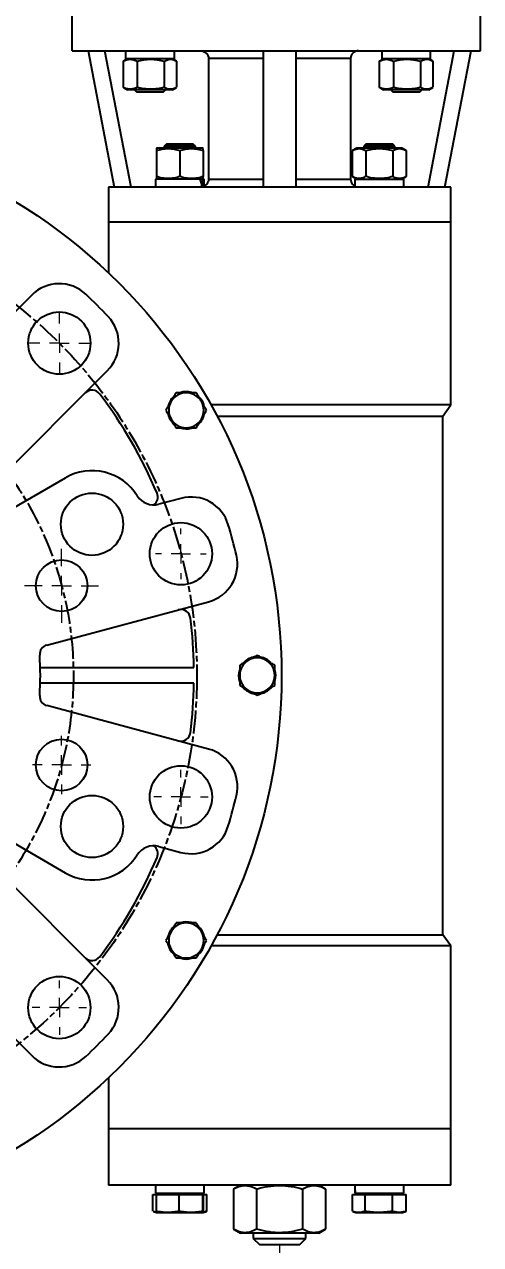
# Model space of a CAD drawing. Header units: millimetres. Extents: x 1852 to 4288, y 681 to 2404.
# Drawn here: x 3623 to 3857, y 1323 to 1950 of the extents above; entities that cross this region are included whole.
import ezdxf

# ---------------------------------------------------------------- set-up
doc = ezdxf.new("R2010")
doc.units = ezdxf.units.MM
doc.linetypes.add('AM_ISO08W050', pattern=[18, 12, -1.5, 3, -1.5])
for name, color, linetype, lineweight in [('10', 7, 'Continuous', 0), ('AM_5', 3, 'Continuous', 25), ('AM_7', 4, 'AM_ISO08W050', 25)]:
    doc.layers.add(name, color=color, linetype=linetype, lineweight=lineweight)
doc.styles.add('SLDTEXTSTYLE1', font='txt.shx', dxfattribs={"width": 0.7, "bigfont": 'gbcbig.shx'})
doc.dimstyles.new('SLDDIMSTYLE12$0', dxfattribs={"dimtxt": 12, "dimasz": 10, "dimexe": 0, "dimexo": 0.0625, "dimgap": 0.875, "dimtad": 1, "dimdec": 1, "dimlfac": 1.8, "dimrnd": 1e-09, "dimzin": 12, "dimdsep": 46, "dimtxsty": 'SLDTEXTSTYLE1', "dimcen": 0.09, "dimdle": 8.16, "dimclrd": 3, "dimclre": 3, "dimadec": 0, "dimazin": 3, "dimtfac": 1, "dimtdec": 1, "dimtofl": 0, "dimtmove": 0, "dimatfit": 3, "dimfxl": 0, "dimfrac": 2, "dimtolj": 1, "dimlwd": 5, "dimlwe": 5, "dimarcsym": 0})

# ---------------------------------------------------------------- blocks, each defined once
blk = doc.blocks.new('SW_CENTERMARKSYMBOL_4')
at = {"layer": '10', "color": 0}
for p, q in [((0, 1), (0, 1.9)), ((-1, 0), (-1.9, 0)), ((0, 0), (-0.5, 0)), ((0, 0), (0, 0.5)), ((0, 0), (0, -0.5)), ((0, 0), (0.5, 0)), ((1, 0), (1.9, 0)), ((0, -1), (0, -1.9))]:
    blk.add_line(p, q, dxfattribs=at)
blk = doc.blocks.new('SW_CENTERMARKSYMBOL_5')
at = {"layer": '10', "color": 0}
for p, q in [((0, 1), (0, 1.5)), ((-1, 0), (-1.5, 0)), ((0, 0), (-0.5, 0)), ((0, 0), (0, 0.5)), ((0, 0), (0, -0.5)), ((0, 0), (0.5, 0)), ((1, 0), (1.5, 0)), ((0, -1), (0, -1.5))]:
    blk.add_line(p, q, dxfattribs=at)
blk = doc.blocks.new('SW_CENTERMARKSYMBOL_23')
at = {"layer": '10', "color": 0}
for p, q in [((0, 1), (0, 1.6)), ((-1, 0), (-1.6, 0)), ((0, 0), (-0.5, 0)), ((0, 0), (0, 0.5)), ((0, 0), (0, -0.5)), ((0, 0), (0.5, 0)), ((1, 0), (1.6, 0)), ((0, -1), (0, -1.6))]:
    blk.add_line(p, q, dxfattribs=at)
blk = doc.blocks.new('SW_CENTERMARKSYMBOL_24')
at = {"layer": '10', "color": 0}
for p, q in [((0, 1), (0, 1.3)), ((-1, 0), (-1.3, 0)), ((0, 0), (-0.5, 0)), ((0, 0), (0, 0.5)), ((0, 0), (0, -0.5)), ((0, 0), (0.5, 0)), ((1, 0), (1.3, 0)), ((0, -1), (0, -1.3))]:
    blk.add_line(p, q, dxfattribs=at)
blk = doc.blocks.new('SW_CENTERMARKSYMBOL_25')
at = {"layer": '10', "color": 0}
for p, q in [((0, 1), (0, 1.4)), ((-1, 0), (-1.4, 0)), ((0, 0), (-0.5, 0)), ((0, 0), (0, 0.5)), ((0, 0), (0, -0.5)), ((0, 0), (0.5, 0)), ((1, 0), (1.4, 0)), ((0, -1), (0, -1.4))]:
    blk.add_line(p, q, dxfattribs=at)
blk = doc.blocks.new('SW_CENTERMARKSYMBOL_26')
at = {"layer": '10', "color": 0}
for p, q in [((0, 1), (0, 1.4)), ((-1, 0), (-1.4, 0)), ((0, 0), (-0.5, 0)), ((0, 0), (0, 0.5)), ((0, 0), (0, -0.5)), ((0, 0), (0.5, 0)), ((1, 0), (1.4, 0)), ((0, -1), (0, -1.4))]:
    blk.add_line(p, q, dxfattribs=at)
blk = doc.blocks.new('*D83')
at = {"layer": 'AM_5', "color": 3, "linetype": 'Continuous', "lineweight": 5, "transparency": 16777216}
for p, q in [((3469.77, 1343.16), (3469.77, 1298.37)), ((3743.77, 1298.37), (3479.77, 1298.37))]:
    blk.add_line(p, q, dxfattribs=at)
at = {"layer": 'AM_5', "color": 3, "lineweight": 5, "transparency": 16777216}
blk.add_line((3753.77, 1323.16), (3753.77, 1298.37), dxfattribs=at)
at = {"layer": 'AM_5', "color": 3, "transparency": 16777216}
for points in [[(3479.77, 1300.04), (3479.77, 1296.7), (3469.77, 1298.37)], [(3743.77, 1300.04), (3743.77, 1296.7), (3753.77, 1298.37)]]:
    blk.add_solid(points, dxfattribs=at)
at = {"layer": 'Defpoints', "color": 0, "transparency": 16777216}
for p in [(3469.77, 1343.22), (3753.77, 1323.22), (3469.77, 1298.37)]:
    blk.add_point(p, dxfattribs=at)
at = {"layer": 'AM_5', "color": 0, "transparency": 16777216, "insert": (3611.77, 1305.24), "char_height": 12, "attachment_point": 5, "style": 'SLDTEXTSTYLE1'}
blk.add_mtext('\\A1;285', dxfattribs=at)

msp = doc.modelspace()

# ---------------------------------------------------------------- linework, layer by layer
at = {"linetype": 'ByBlock'}
for p, q in [((3647.125, 1936.72), (3647.125, 1978.665)), ((3857.125, 1936.72), (3857.125, 1978.665))]:
    msp.add_line(p, q, dxfattribs=at)
at = {"color": 7, "linetype": 'Continuous', "lineweight": 25}
for p, q in [((3647.125, 1936.72), (3753.77, 1936.72)), ((3655.27, 1936.72), (3668.77, 1866.72)), ((3677.427, 1866.72), (3663.927, 1936.72)), ((3675.502, 1932.62), (3673.509, 1931.468)), ((3674.577, 1936.72), (3674.577, 1932.62)), ((3699.677, 1932.62), (3674.577, 1932.62)), ((3674.668, 1932.62), (3674.614, 1932.107)), ((3700.746, 1931.468), (3698.752, 1932.62)), ((3699.677, 1932.62), (3699.677, 1936.72)), ((3745.27, 1932.72), (3717.246, 1932.72)), ((3717.246, 1932.72), (3717.246, 1870.72)), ((3745.27, 1936.72), (3745.27, 1866.72)), ((3753.77, 1936.72), (3857.125, 1936.72)), ((3762.27, 1866.72), (3762.27, 1936.72)), ((3790.294, 1932.72), (3762.27, 1932.72)), ((3790.294, 1932.72), (3790.294, 1870.72)), ((3807.256, 1932.62), (3805.262, 1931.468)), ((3806.331, 1936.72), (3806.331, 1932.62)), ((3831.431, 1932.62), (3806.331, 1932.62)), ((3806.422, 1932.62), (3806.368, 1932.107)), ((3830.113, 1866.72), (3843.613, 1936.72)), ((3832.5, 1931.468), (3830.506, 1932.62)), ((3831.431, 1932.62), (3831.431, 1936.72)), ((3838.77, 1866.72), (3852.27, 1936.72)), ((3673.519, 1931.45), (3673.278, 1931.331)), ((3673.278, 1931.331), (3673.278, 1918.008)), ((3680.594, 1931.331), (3680.594, 1918.008)), ((3694.443, 1931.331), (3694.443, 1918.008)), ((3700.976, 1918.008), (3700.976, 1931.331)), ((3805.273, 1931.45), (3805.032, 1931.331)), ((3805.032, 1931.331), (3805.032, 1918.008)), ((3812.347, 1931.331), (3812.347, 1918.008)), ((3826.196, 1931.331), (3826.196, 1918.008)), ((3832.73, 1918.008), (3832.73, 1931.331)), ((3673.278, 1918.008), (3673.519, 1917.893)), ((3673.507, 1917.872), (3675.502, 1916.72)), ((3698.752, 1916.72), (3675.502, 1916.72)), ((3679.21, 1916.72), (3680.21, 1915.72)), ((3680.21, 1915.72), (3694.045, 1915.72)), ((3694.045, 1915.72), (3695.045, 1916.72)), ((3698.752, 1916.72), (3700.748, 1917.872)), ((3805.032, 1918.008), (3805.273, 1917.893)), ((3805.26, 1917.872), (3807.256, 1916.72)), ((3830.506, 1916.72), (3807.256, 1916.72)), ((3810.964, 1916.72), (3811.964, 1915.72)), ((3811.964, 1915.72), (3825.799, 1915.72)), ((3825.799, 1915.72), (3826.799, 1916.72)), ((3830.506, 1916.72), (3832.502, 1917.872)), ((3695.587, 1888.72), (3694.505, 1887.637)), ((3702.505, 1888.72), (3695.587, 1888.72)), ((3709.422, 1888.72), (3702.505, 1888.72)), ((3710.505, 1887.637), (3709.422, 1888.72)), ((3798.118, 1888.72), (3797.035, 1887.637)), ((3805.035, 1888.72), (3798.118, 1888.72)), ((3811.953, 1888.72), (3805.035, 1888.72)), ((3813.035, 1887.637), (3811.953, 1888.72)), ((3690.88, 1886.72), (3690.505, 1886.503)), ((3690.505, 1885.431), (3690.505, 1872.108)), ((3702.505, 1886.72), (3690.88, 1886.72)), ((3694.505, 1887.637), (3694.505, 1886.72)), ((3699.44, 1887.637), (3694.505, 1887.637)), ((3710.505, 1887.637), (3699.44, 1887.637)), ((3714.13, 1886.72), (3702.505, 1886.72)), ((3702.505, 1885.431), (3702.505, 1872.108)), ((3710.505, 1886.72), (3710.505, 1887.637)), ((3714.505, 1886.503), (3714.13, 1886.72)), ((3714.505, 1885.431), (3714.505, 1872.108)), ((3793.41, 1886.72), (3791.179, 1885.431)), ((3791.179, 1872.108), (3791.179, 1885.431)), ((3805.035, 1886.72), (3793.41, 1886.72)), ((3797.035, 1887.637), (3797.035, 1886.72)), ((3813.035, 1887.637), (3797.035, 1887.637)), ((3798.107, 1885.431), (3798.107, 1872.108)), ((3816.66, 1886.72), (3805.035, 1886.72)), ((3811.963, 1885.431), (3811.963, 1872.108)), ((3813.035, 1886.72), (3813.035, 1887.637)), ((3818.892, 1885.431), (3816.66, 1886.72)), ((3818.892, 1885.431), (3818.892, 1872.108)), ((3689.955, 1870.82), (3689.955, 1866.72)), ((3712.983, 1870.82), (3689.955, 1870.82)), ((3690.505, 1871.036), (3690.88, 1870.82)), ((3713.243, 1870.82), (3712.983, 1870.82)), ((3714.098, 1870.82), (3713.243, 1870.82)), ((3715.055, 1870.82), (3714.098, 1870.82)), ((3714.13, 1870.82), (3714.505, 1871.036)), ((3715.055, 1866.72), (3715.055, 1870.82)), ((3717.246, 1870.72), (3745.27, 1870.72)), ((3762.27, 1870.72), (3790.294, 1870.72)), ((3791.179, 1872.108), (3793.41, 1870.82)), ((3792.485, 1870.82), (3792.485, 1866.72)), ((3792.485, 1870.82), (3817.585, 1870.82)), ((3816.66, 1870.82), (3818.892, 1872.108)), ((3817.585, 1866.72), (3817.585, 1870.82)), ((3665.77, 1866.72), (3665.77, 1848.72)), ((3753.77, 1866.72), (3665.77, 1866.72)), ((3841.77, 1866.72), (3753.77, 1866.72)), ((3841.77, 1848.72), (3841.77, 1866.72)), ((3665.77, 1848.72), (3665.77, 1822.623)), ((3753.77, 1848.72), (3665.77, 1848.72)), ((3841.77, 1848.72), (3753.77, 1848.72)), ((3841.77, 1754.72), (3841.77, 1848.72)), ((3626.314, 1811.155), (3565.433, 1750.273)), ((3604.324, 1711.382), (3665.205, 1772.264)), ((3841.77, 1754.72), (3718.575, 1754.72)), ((3837.77, 1749.007), (3841.77, 1754.72)), ((3721.682, 1749.007), (3837.77, 1749.007)), ((3837.77, 1482.432), (3837.77, 1749.007)), ((3643.449, 1717.151), (3613.05, 1699.397)), ((3703.059, 1706.699), (3691.686, 1703.652)), ((3634.128, 1631.289), (3717.294, 1653.573)), ((3630.72, 1619.72), (3709.737, 1619.72)), ((3709.737, 1611.72), (3630.72, 1611.72)), ((3717.294, 1577.866), (3634.128, 1600.15)), ((3613.05, 1532.042), (3643.449, 1514.288)), ((3691.686, 1527.787), (3703.059, 1524.74)), ((3665.205, 1459.175), (3604.324, 1520.057)), ((3565.433, 1481.166), (3626.314, 1420.284)), ((3721.682, 1482.432), (3837.77, 1482.432)), ((3841.77, 1476.72), (3837.77, 1482.432)), ((3841.77, 1476.72), (3718.575, 1476.72)), ((3841.77, 1382.72), (3841.77, 1476.72)), ((3665.77, 1408.816), (3665.77, 1382.72)), ((3665.77, 1382.72), (3665.77, 1353.72)), ((3753.77, 1382.72), (3665.77, 1382.72)), ((3841.77, 1382.72), (3753.77, 1382.72)), ((3841.77, 1353.72), (3841.77, 1382.72)), ((3753.77, 1353.72), (3665.77, 1353.72)), ((3688.655, 1340.295), (3688.655, 1348.82)), ((3688.655, 1348.82), (3690.299, 1348.82)), ((3689.955, 1353.72), (3689.955, 1349.62)), ((3689.955, 1349.62), (3715.055, 1349.62)), ((3690.299, 1348.82), (3690.299, 1340.295)), ((3690.299, 1348.82), (3702.081, 1348.82)), ((3691.505, 1349.62), (3690.705, 1348.82)), ((3702.081, 1340.295), (3702.081, 1348.82)), ((3702.081, 1348.82), (3714.287, 1348.82)), ((3714.305, 1348.82), (3713.505, 1349.62)), ((3714.287, 1340.295), (3714.287, 1348.82)), ((3714.287, 1348.82), (3714.711, 1348.82)), ((3714.711, 1340.295), (3714.711, 1348.82)), ((3714.711, 1348.82), (3716.355, 1348.82)), ((3715.055, 1349.62), (3715.055, 1353.72)), ((3716.355, 1340.295), (3716.355, 1348.82)), ((3733.645, 1353.72), (3730.099, 1351.672)), ((3730.099, 1351.672), (3730.099, 1331.067)), ((3741.934, 1351.672), (3741.934, 1331.067)), ((3841.77, 1353.72), (3753.77, 1353.72)), ((3765.606, 1351.672), (3765.606, 1331.067)), ((3777.441, 1351.672), (3773.895, 1353.72)), ((3777.441, 1351.672), (3777.441, 1331.067)), ((3791.185, 1340.295), (3791.185, 1348.82)), ((3791.185, 1348.82), (3797.743, 1348.82)), ((3792.485, 1353.72), (3792.485, 1349.62)), ((3792.485, 1349.62), (3792.71, 1349.62)), ((3792.71, 1349.62), (3817.585, 1349.62)), ((3794.035, 1349.62), (3793.235, 1348.82)), ((3797.743, 1340.295), (3797.743, 1348.82)), ((3797.743, 1348.82), (3811.593, 1348.82)), ((3811.593, 1348.82), (3811.593, 1340.295)), ((3811.593, 1348.82), (3818.885, 1348.82)), ((3816.835, 1348.82), (3816.035, 1349.62)), ((3817.585, 1349.62), (3817.585, 1353.72)), ((3818.885, 1340.295), (3818.885, 1348.82)), ((3688.877, 1340.212), (3690.505, 1339.62)), ((3690.51, 1339.62), (3696.19, 1339.62)), ((3696.19, 1339.62), (3708.184, 1339.62)), ((3708.184, 1339.62), (3714.499, 1339.62)), ((3714.505, 1339.62), (3716.133, 1340.212)), ((3716.127, 1340.226), (3716.355, 1340.295)), ((3791.407, 1340.212), (3793.035, 1339.62)), ((3793.035, 1339.62), (3794.464, 1339.62)), ((3794.464, 1339.62), (3804.668, 1339.62)), ((3804.668, 1339.62), (3815.239, 1339.62)), ((3815.239, 1339.62), (3817.035, 1339.62)), ((3817.035, 1339.62), (3818.663, 1340.212)), ((3818.658, 1340.226), (3818.885, 1340.295)), ((3730.099, 1331.067), (3733.645, 1329.02)), ((3773.895, 1329.02), (3777.441, 1331.067)), ((3773.895, 1329.02), (3733.645, 1329.02)), ((3740.27, 1329.02), (3740.27, 1326.344)), ((3740.27, 1326.344), (3743.394, 1323.22)), ((3740.27, 1326.344), (3753.77, 1326.344)), ((3753.77, 1326.344), (3767.27, 1326.344)), ((3764.146, 1323.22), (3767.27, 1326.344)), ((3767.27, 1326.344), (3767.27, 1329.02)), ((3743.394, 1323.22), (3764.146, 1323.22))]:
    msp.add_line(p, q, dxfattribs=at)
for centre, radius in [((3469.77, 1615.72), 285), ((3640.536, 1786.486), 16), ((3657.318, 1693.404), 16), ((3703.041, 1678.224), 16), ((3641.705, 1661.789), 13.25), ((3641.705, 1569.65), 13.25), ((3703.041, 1553.215), 16), ((3657.318, 1538.035), 16), ((3640.536, 1444.953), 16)]:
    msp.add_circle(centre, radius, dxfattribs=at)
for centre, radius, start, end in [((3640.456, 1797.013), 20, 46.726038, 135), ((3469.77, 1615.72), 269, 43.273962, 46.726038), ((3651.063, 1786.406), 20, 315, 43.273962), ((3657.324, 1757.312), 5, 37.050637, 135), ((3469.77, 1615.72), 240, 22.949363, 37.050637), ((3705.762, 1751.97), 9.55, 133.515207, 167.789842), ((3705.762, 1751.97), 9, 150, 210), ((3705.762, 1751.97), 9, 90, 150), ((3705.762, 1751.97), 9.55, 72.805897, 109.198203), ((3705.762, 1751.97), 9, 30, 90), ((3705.762, 1751.97), 9.55, 13.694759, 48.280488), ((3705.762, 1751.97), 9, 330, 30), ((3705.762, 1751.97), 9.55, 193.410727, 229.161936), ((3705.762, 1751.97), 9, 210, 270), ((3705.762, 1751.97), 9, 270, 330), ((3705.762, 1751.97), 9.55, 312.658791, 346.767732), ((3705.762, 1751.97), 9.55, 250.914399, 286.313192), ((3657.318, 1693.404), 27.5, 32.062711, 120.285682), ((3689.098, 1713.311), 10, 212.062711, 285), ((3686.17, 1707.35), 5, 306.116924, 22.949363), ((3708.235, 1687.381), 20, 16.726038, 105), ((3469.77, 1615.72), 269, 13.273962, 16.726038), ((3712.118, 1672.892), 20, 285, 13.273962), ((3702.993, 1644.565), 5, 7.050637, 105), ((3469.77, 1615.72), 240, 0.954974, 7.050637), ((3635.422, 1626.459), 5, 105, 183.709524), ((3469.77, 1615.72), 161, 356.290476, 3.709524), ((3742.27, 1615.72), 9.55, 102.746453, 137.179719), ((3742.27, 1615.72), 9, 60, 120), ((3742.27, 1615.72), 9.55, 43.551004, 79.198203), ((3742.27, 1615.72), 9.55, 163.72889, 198.872324), ((3742.27, 1615.72), 9, 120, 180), ((3742.27, 1615.72), 9, 0, 60), ((3742.27, 1615.72), 9.55, 343.415418, 17.608979), ((3742.27, 1615.72), 9, 180, 240), ((3742.27, 1615.72), 9, 300, 0), ((3469.77, 1615.72), 240, 352.949363, 359.045026), ((3742.27, 1615.72), 9.55, 221.511668, 256.779032), ((3742.27, 1615.72), 9, 240, 300), ((3742.27, 1615.72), 9.55, 282.022907, 316.400679), ((3635.422, 1604.98), 5, 176.290476, 255), ((3702.993, 1586.874), 5, 255, 352.949363), ((3712.118, 1558.547), 20, 346.726038, 75), ((3469.77, 1615.72), 269, 343.273962, 346.726038), ((3708.235, 1544.058), 20, 255, 343.273962), ((3689.098, 1518.128), 10, 75, 147.937289), ((3686.17, 1524.089), 5, 337.050637, 53.883076), ((3657.318, 1538.035), 27.5, 239.714318, 327.937289), ((3469.77, 1615.72), 240, 322.949363, 337.050637), ((3705.762, 1479.47), 9.55, 133.410727, 169.161936), ((3705.762, 1479.47), 9, 90, 150), ((3705.762, 1479.47), 9.55, 73.515207, 107.789842), ((3705.762, 1479.47), 9, 30, 90), ((3705.762, 1479.47), 9.55, 12.805897, 49.198203), ((3705.762, 1479.47), 9, 150, 210), ((3705.762, 1479.47), 9, 330, 30), ((3705.762, 1479.47), 9.55, 190.914399, 226.313192), ((3705.762, 1479.47), 9, 210, 270), ((3705.762, 1479.47), 9, 270, 330), ((3705.762, 1479.47), 9.55, 313.694759, 348.280488), ((3657.324, 1474.127), 5, 225, 322.949363), ((3705.762, 1479.47), 9.55, 252.658791, 286.767732), ((3651.063, 1445.033), 20, 316.726038, 45), ((3469.77, 1615.72), 269, 313.273962, 316.726038), ((3640.456, 1434.427), 20, 225, 313.273962)]:
    msp.add_arc(centre, radius, start, end, dxfattribs=at)
for centre, major_axis, ratio, start_param, end_param in [((3702.505, 1866.72), (-6.482, 21.494), 0.4999708, 4.5627436, 4.7524967), ((3702.505, 1870.82), (-6.482, 21.494), 0.4999708, 4.3729905, 4.5627436), ((3805.035, 1353.72), (0, 21.737), 0.5773503, 1.5707963, 1.7605494), ((3805.035, 1349.62), (0, 21.737), 0.5773503, 1.4763478, 1.5707963)]:
    msp.add_ellipse(centre, major_axis=major_axis, ratio=ratio, start_param=start_param, end_param=end_param, dxfattribs=at)
for points, knots in [([(3673.278, 1931.331), (3673.876, 1931.658), (3674.477, 1931.927), (3675.693, 1932.3), (3676.307, 1932.402), (3677.24, 1932.403), (3677.552, 1932.378), (3678.17, 1932.281), (3678.477, 1932.208), (3679.393, 1931.928), (3679.996, 1931.658), (3680.594, 1931.331)], [0, 0, 0, 0, 0.25, 0.25, 0.5, 0.5, 0.625, 0.625, 0.75, 0.75, 1, 1, 1, 1]), ([(3680.594, 1931.331), (3681.724, 1931.658), (3682.863, 1931.927), (3685.165, 1932.3), (3686.328, 1932.402), (3688.094, 1932.403), (3688.685, 1932.378), (3689.855, 1932.281), (3690.436, 1932.208), (3692.169, 1931.928), (3693.311, 1931.658), (3694.443, 1931.331)], [0, 0, 0, 0, 0.25, 0.25, 0.5, 0.5, 0.625, 0.625, 0.75, 0.75, 1, 1, 1, 1]), ([(3694.443, 1931.331), (3695.01, 1931.641), (3696.156, 1932.267), (3697.855, 1932.493), (3699.397, 1932.184), (3700.313, 1931.682), (3700.736, 1931.45)], [0, 0, 0, 0, 0.27487, 0.5557011, 0.7950175, 1, 1, 1, 1]), ([(3713.15, 1936.72), (3713.417, 1936.72), (3713.68, 1936.694), (3714.197, 1936.595), (3714.455, 1936.519), (3714.947, 1936.322), (3715.182, 1936.201), (3715.625, 1935.915), (3715.837, 1935.748), (3716.217, 1935.381), (3716.388, 1935.181), (3716.691, 1934.746), (3716.821, 1934.511), (3717.134, 1933.785), (3717.246, 1933.254), (3717.246, 1932.72)], [0, 0, 0, 0, 0.125, 0.125, 0.25, 0.25, 0.375, 0.375, 0.5, 0.5, 0.625, 0.625, 0.75, 0.75, 1, 1, 1, 1]), ([(3794.39, 1936.72), (3794.123, 1936.72), (3793.86, 1936.694), (3793.342, 1936.595), (3793.085, 1936.519), (3792.593, 1936.322), (3792.358, 1936.201), (3791.915, 1935.915), (3791.703, 1935.748), (3791.323, 1935.381), (3791.152, 1935.181), (3790.849, 1934.746), (3790.719, 1934.511), (3790.406, 1933.785), (3790.294, 1933.254), (3790.294, 1932.72)], [0, 0, 0, 0, 0.125, 0.125, 0.25, 0.25, 0.375, 0.375, 0.5, 0.5, 0.625, 0.625, 0.75, 0.75, 1, 1, 1, 1]), ([(3805.032, 1931.331), (3805.629, 1931.658), (3806.231, 1931.927), (3807.447, 1932.3), (3808.061, 1932.402), (3808.994, 1932.403), (3809.306, 1932.378), (3809.924, 1932.281), (3810.231, 1932.208), (3811.146, 1931.928), (3811.749, 1931.658), (3812.347, 1931.331)], [0, 0, 0, 0, 0.25, 0.25, 0.5, 0.5, 0.625, 0.625, 0.75, 0.75, 1, 1, 1, 1]), ([(3812.347, 1931.331), (3813.478, 1931.658), (3814.617, 1931.927), (3816.918, 1932.3), (3818.081, 1932.402), (3819.847, 1932.403), (3820.439, 1932.378), (3821.609, 1932.281), (3822.19, 1932.208), (3823.923, 1931.928), (3825.064, 1931.658), (3826.196, 1931.331)], [0, 0, 0, 0, 0.25, 0.25, 0.5, 0.5, 0.625, 0.625, 0.75, 0.75, 1, 1, 1, 1]), ([(3826.196, 1931.331), (3826.764, 1931.641), (3827.91, 1932.267), (3829.608, 1932.493), (3831.151, 1932.184), (3832.067, 1931.682), (3832.489, 1931.45)], [0, 0, 0, 0, 0.27487, 0.5557011, 0.7950175, 1, 1, 1, 1]), ([(3680.594, 1918.008), (3679.997, 1917.681), (3679.395, 1917.412), (3678.179, 1917.039), (3677.565, 1916.937), (3676.632, 1916.936), (3676.32, 1916.961), (3675.702, 1917.058), (3675.395, 1917.131), (3674.479, 1917.411), (3673.876, 1917.681), (3673.278, 1918.008)], [0, 0, 0, 0, 0.25, 0.25, 0.5, 0.5, 0.625, 0.625, 0.75, 0.75, 1, 1, 1, 1]), ([(3694.443, 1918.008), (3693.312, 1917.681), (3692.173, 1917.412), (3689.872, 1917.039), (3688.709, 1916.937), (3686.943, 1916.936), (3686.351, 1916.961), (3685.181, 1917.058), (3684.6, 1917.131), (3682.867, 1917.411), (3681.726, 1917.681), (3680.594, 1918.008)], [0, 0, 0, 0, 0.25, 0.25, 0.5, 0.5, 0.625, 0.625, 0.75, 0.75, 1, 1, 1, 1]), ([(3700.736, 1917.893), (3700.248, 1917.63), (3699.181, 1917.052), (3697.564, 1916.846), (3695.941, 1917.179), (3694.945, 1917.73), (3694.443, 1918.008)], [0, 0, 0, 0, 0.23618419, 0.51698793, 0.75628114, 1, 1, 1, 1]), ([(3812.347, 1918.008), (3811.75, 1917.681), (3811.149, 1917.412), (3809.933, 1917.039), (3809.319, 1916.937), (3808.386, 1916.936), (3808.073, 1916.961), (3807.455, 1917.058), (3807.148, 1917.131), (3806.233, 1917.411), (3805.63, 1917.681), (3805.032, 1918.008)], [0, 0, 0, 0, 0.25, 0.25, 0.5, 0.5, 0.625, 0.625, 0.75, 0.75, 1, 1, 1, 1]), ([(3826.196, 1918.008), (3825.066, 1917.681), (3823.927, 1917.412), (3821.625, 1917.039), (3820.463, 1916.937), (3818.696, 1916.936), (3818.105, 1916.961), (3816.935, 1917.058), (3816.354, 1917.131), (3814.621, 1917.411), (3813.479, 1917.681), (3812.347, 1918.008)], [0, 0, 0, 0, 0.25, 0.25, 0.5, 0.5, 0.625, 0.625, 0.75, 0.75, 1, 1, 1, 1]), ([(3832.489, 1917.893), (3832.002, 1917.63), (3830.935, 1917.052), (3829.318, 1916.846), (3827.694, 1917.179), (3826.699, 1917.73), (3826.196, 1918.008)], [0, 0, 0, 0, 0.23618419, 0.51698793, 0.75628114, 1, 1, 1, 1]), ([(3690.505, 1886.465), (3690.505, 1886.477), (3690.505, 1886.571), (3690.505, 1886.227), (3690.505, 1885.698), (3690.505, 1885.431)], [0, 0, 0, 0, 0.0695917, 0.5305334, 1, 1, 1, 1]), ([(3690.505, 1885.431), (3691.484, 1885.758), (3692.471, 1886.027), (3694.466, 1886.4), (3695.473, 1886.502), (3697.003, 1886.503), (3697.516, 1886.478), (3698.53, 1886.381), (3699.033, 1886.308), (3700.535, 1886.028), (3701.524, 1885.758), (3702.505, 1885.431)], [0, 0, 0, 0, 0.25, 0.25, 0.5, 0.5, 0.625, 0.625, 0.75, 0.75, 1, 1, 1, 1]), ([(3702.505, 1885.431), (3703.484, 1885.758), (3704.471, 1886.027), (3706.466, 1886.4), (3707.473, 1886.502), (3709.003, 1886.503), (3709.516, 1886.478), (3710.53, 1886.381), (3711.033, 1886.308), (3712.535, 1886.028), (3713.524, 1885.758), (3714.505, 1885.431)], [0, 0, 0, 0, 0.25, 0.25, 0.5, 0.5, 0.625, 0.625, 0.75, 0.75, 1, 1, 1, 1]), ([(3714.505, 1885.431), (3714.505, 1885.753), (3714.505, 1886.361), (3714.505, 1886.432), (3714.505, 1886.465)], [0, 0, 0, 0, 0.529034, 1, 1, 1, 1]), ([(3791.179, 1885.431), (3791.744, 1885.758), (3792.314, 1886.027), (3793.466, 1886.4), (3794.047, 1886.502), (3794.931, 1886.503), (3795.227, 1886.478), (3795.812, 1886.381), (3796.103, 1886.308), (3796.97, 1886.028), (3797.541, 1885.758), (3798.107, 1885.431)], [0, 0, 0, 0, 0.25, 0.25, 0.5, 0.5, 0.625, 0.625, 0.75, 0.75, 1, 1, 1, 1]), ([(3798.107, 1885.431), (3799.238, 1885.758), (3800.378, 1886.027), (3802.681, 1886.4), (3803.844, 1886.502), (3805.611, 1886.503), (3806.203, 1886.478), (3807.373, 1886.381), (3807.955, 1886.308), (3809.689, 1886.028), (3810.831, 1885.758), (3811.963, 1885.431)], [0, 0, 0, 0, 0.25, 0.25, 0.5, 0.5, 0.625, 0.625, 0.75, 0.75, 1, 1, 1, 1]), ([(3811.963, 1885.431), (3812.529, 1885.758), (3813.099, 1886.027), (3814.25, 1886.4), (3814.832, 1886.502), (3815.715, 1886.503), (3816.011, 1886.478), (3816.597, 1886.381), (3816.887, 1886.308), (3817.754, 1886.028), (3818.325, 1885.758), (3818.892, 1885.431)], [0, 0, 0, 0, 0.25, 0.25, 0.5, 0.5, 0.625, 0.625, 0.75, 0.75, 1, 1, 1, 1]), ([(3702.505, 1872.108), (3701.525, 1871.781), (3700.538, 1871.512), (3698.544, 1871.139), (3697.536, 1871.037), (3696.006, 1871.036), (3695.494, 1871.061), (3694.48, 1871.158), (3693.976, 1871.231), (3692.475, 1871.511), (3691.486, 1871.781), (3690.505, 1872.108)], [0, 0, 0, 0, 0.25, 0.25, 0.5, 0.5, 0.625, 0.625, 0.75, 0.75, 1, 1, 1, 1]), ([(3690.505, 1872.108), (3690.505, 1871.786), (3690.505, 1871.178), (3690.505, 1871.107), (3690.505, 1871.074)], [0, 0, 0, 0, 0.529034, 1, 1, 1, 1]), ([(3714.505, 1872.108), (3713.525, 1871.781), (3712.538, 1871.512), (3710.544, 1871.139), (3709.536, 1871.037), (3708.006, 1871.036), (3707.494, 1871.061), (3706.48, 1871.158), (3705.976, 1871.231), (3704.475, 1871.511), (3703.486, 1871.781), (3702.505, 1872.108)], [0, 0, 0, 0, 0.25, 0.25, 0.5, 0.5, 0.625, 0.625, 0.75, 0.75, 1, 1, 1, 1]), ([(3714.505, 1871.074), (3714.505, 1871.062), (3714.505, 1870.968), (3714.505, 1871.313), (3714.505, 1871.841), (3714.505, 1872.108)], [0, 0, 0, 0, 0.0695917, 0.5305334, 1, 1, 1, 1]), ([(3717.246, 1870.72), (3717.203, 1870.277), (3717.117, 1869.391), (3716.425, 1868.237), (3715.701, 1867.482), (3715.17, 1867.275), (3715.055, 1867.23)], [0, 0, 0, 0, 0.3037787, 0.6074262, 0.9147771, 1, 1, 1, 1]), ([(3790.294, 1870.72), (3790.337, 1870.277), (3790.423, 1869.391), (3791.115, 1868.237), (3791.839, 1867.482), (3792.37, 1867.275), (3792.485, 1867.23)], [0, 0, 0, 0, 0.3037787, 0.6074262, 0.9147771, 1, 1, 1, 1]), ([(3798.107, 1872.108), (3797.541, 1871.781), (3796.972, 1871.512), (3795.82, 1871.139), (3795.239, 1871.037), (3794.355, 1871.036), (3794.059, 1871.061), (3793.474, 1871.158), (3793.183, 1871.231), (3792.316, 1871.511), (3791.745, 1871.781), (3791.179, 1872.108)], [0, 0, 0, 0, 0.25, 0.25, 0.5, 0.5, 0.625, 0.625, 0.75, 0.75, 1, 1, 1, 1]), ([(3811.963, 1872.108), (3810.832, 1871.781), (3809.693, 1871.512), (3807.39, 1871.139), (3806.227, 1871.037), (3804.459, 1871.036), (3803.868, 1871.061), (3802.697, 1871.158), (3802.116, 1871.231), (3800.382, 1871.511), (3799.24, 1871.781), (3798.107, 1872.108)], [0, 0, 0, 0, 0.25, 0.25, 0.5, 0.5, 0.625, 0.625, 0.75, 0.75, 1, 1, 1, 1]), ([(3818.892, 1872.108), (3818.326, 1871.781), (3817.756, 1871.512), (3816.605, 1871.139), (3816.023, 1871.037), (3815.14, 1871.036), (3814.844, 1871.061), (3814.258, 1871.158), (3813.968, 1871.231), (3813.101, 1871.511), (3812.53, 1871.781), (3811.963, 1872.108)], [0, 0, 0, 0, 0.25, 0.25, 0.5, 0.5, 0.625, 0.625, 0.75, 0.75, 1, 1, 1, 1]), ([(3697.968, 1756.47), (3697.531, 1755.712), (3697.096, 1754.959), (3696.23, 1753.46), (3695.799, 1752.713), (3695.37, 1751.97)], [0, 0, 0, 0, 0.5, 0.5, 1, 1, 1, 1]), ([(3700.566, 1760.97), (3700.136, 1760.226), (3699.705, 1759.479), (3698.84, 1757.98), (3698.405, 1757.227), (3697.968, 1756.47)], [0, 0, 0, 0, 0.5, 0.5, 1, 1, 1, 1]), ([(3705.762, 1760.97), (3704.888, 1760.97), (3704.018, 1760.97), (3702.287, 1760.97), (3701.425, 1760.97), (3700.566, 1760.97)], [0, 0, 0, 0, 0.5, 0.5, 1, 1, 1, 1]), ([(3710.958, 1760.97), (3710.099, 1760.97), (3709.237, 1760.97), (3707.506, 1760.97), (3706.636, 1760.97), (3705.762, 1760.97)], [0, 0, 0, 0, 0.5, 0.5, 1, 1, 1, 1]), ([(3713.556, 1756.47), (3713.119, 1757.227), (3712.684, 1757.98), (3711.818, 1759.479), (3711.388, 1760.226), (3710.958, 1760.97)], [0, 0, 0, 0, 0.5, 0.5, 1, 1, 1, 1]), ([(3716.154, 1751.97), (3715.725, 1752.713), (3715.294, 1753.46), (3714.428, 1754.959), (3713.993, 1755.712), (3713.556, 1756.47)], [0, 0, 0, 0, 0.5, 0.5, 1, 1, 1, 1]), ([(3695.37, 1751.97), (3695.799, 1751.226), (3696.23, 1750.479), (3697.096, 1748.98), (3697.531, 1748.227), (3697.968, 1747.47)], [0, 0, 0, 0, 0.5, 0.5, 1, 1, 1, 1]), ([(3713.556, 1747.47), (3713.993, 1748.227), (3714.428, 1748.98), (3715.294, 1750.479), (3715.725, 1751.226), (3716.154, 1751.97)], [0, 0, 0, 0, 0.5, 0.5, 1, 1, 1, 1]), ([(3697.968, 1747.47), (3698.405, 1746.712), (3698.84, 1745.959), (3699.705, 1744.46), (3700.136, 1743.713), (3700.566, 1742.97)], [0, 0, 0, 0, 0.5, 0.5, 1, 1, 1, 1]), ([(3710.958, 1742.97), (3711.388, 1743.713), (3711.818, 1744.46), (3712.684, 1745.959), (3713.119, 1746.712), (3713.556, 1747.47)], [0, 0, 0, 0, 0.5, 0.5, 1, 1, 1, 1]), ([(3700.566, 1742.97), (3701.425, 1742.97), (3702.287, 1742.97), (3704.018, 1742.97), (3704.888, 1742.97), (3705.762, 1742.97)], [0, 0, 0, 0, 0.5, 0.5, 1, 1, 1, 1]), ([(3705.762, 1742.97), (3706.636, 1742.97), (3707.506, 1742.97), (3709.237, 1742.97), (3710.099, 1742.97), (3710.958, 1742.97)], [0, 0, 0, 0, 0.5, 0.5, 1, 1, 1, 1]), ([(3742.27, 1626.112), (3741.526, 1625.682), (3740.78, 1625.251), (3739.28, 1624.386), (3738.527, 1623.951), (3737.77, 1623.514)], [0, 0, 0, 0, 0.5, 0.5, 1, 1, 1, 1]), ([(3746.77, 1623.514), (3746.013, 1623.951), (3745.26, 1624.386), (3743.76, 1625.251), (3743.014, 1625.682), (3742.27, 1626.112)], [0, 0, 0, 0, 0.5, 0.5, 1, 1, 1, 1]), ([(3737.77, 1623.514), (3737.013, 1623.077), (3736.26, 1622.642), (3734.76, 1621.776), (3734.014, 1621.345), (3733.27, 1620.916)], [0, 0, 0, 0, 0.5, 0.5, 1, 1, 1, 1]), ([(3733.27, 1620.916), (3733.27, 1620.057), (3733.27, 1619.195), (3733.27, 1617.463), (3733.27, 1616.594), (3733.27, 1615.72)], [0, 0, 0, 0, 0.5, 0.5, 1, 1, 1, 1]), ([(3751.27, 1620.916), (3750.526, 1621.345), (3749.78, 1621.776), (3748.28, 1622.642), (3747.527, 1623.077), (3746.77, 1623.514)], [0, 0, 0, 0, 0.5, 0.5, 1, 1, 1, 1]), ([(3751.27, 1615.72), (3751.27, 1616.594), (3751.27, 1617.463), (3751.27, 1619.195), (3751.27, 1620.057), (3751.27, 1620.916)], [0, 0, 0, 0, 0.5, 0.5, 1, 1, 1, 1]), ([(3733.27, 1615.72), (3733.27, 1614.845), (3733.27, 1613.976), (3733.27, 1612.244), (3733.27, 1611.382), (3733.27, 1610.523)], [0, 0, 0, 0, 0.5, 0.5, 1, 1, 1, 1]), ([(3751.27, 1610.523), (3751.27, 1611.382), (3751.27, 1612.244), (3751.27, 1613.976), (3751.27, 1614.845), (3751.27, 1615.72)], [0, 0, 0, 0, 0.5, 0.5, 1, 1, 1, 1]), ([(3733.27, 1610.523), (3734.014, 1610.094), (3734.76, 1609.663), (3736.26, 1608.797), (3737.013, 1608.362), (3737.77, 1607.925)], [0, 0, 0, 0, 0.5, 0.5, 1, 1, 1, 1]), ([(3737.77, 1607.925), (3738.527, 1607.488), (3739.28, 1607.053), (3740.78, 1606.188), (3741.526, 1605.757), (3742.27, 1605.327)], [0, 0, 0, 0, 0.5, 0.5, 1, 1, 1, 1]), ([(3742.27, 1605.327), (3743.014, 1605.757), (3743.76, 1606.188), (3745.26, 1607.053), (3746.013, 1607.488), (3746.77, 1607.925)], [0, 0, 0, 0, 0.5, 0.5, 1, 1, 1, 1]), ([(3746.77, 1607.925), (3747.527, 1608.362), (3748.28, 1608.797), (3749.78, 1609.663), (3750.526, 1610.094), (3751.27, 1610.523)], [0, 0, 0, 0, 0.5, 0.5, 1, 1, 1, 1]), ([(3700.566, 1488.47), (3700.136, 1487.726), (3699.705, 1486.979), (3698.84, 1485.48), (3698.405, 1484.727), (3697.968, 1483.97)], [0, 0, 0, 0, 0.5, 0.5, 1, 1, 1, 1]), ([(3705.762, 1488.47), (3704.888, 1488.47), (3704.018, 1488.47), (3702.287, 1488.47), (3701.425, 1488.47), (3700.566, 1488.47)], [0, 0, 0, 0, 0.5, 0.5, 1, 1, 1, 1]), ([(3710.958, 1488.47), (3710.099, 1488.47), (3709.237, 1488.47), (3707.506, 1488.47), (3706.636, 1488.47), (3705.762, 1488.47)], [0, 0, 0, 0, 0.5, 0.5, 1, 1, 1, 1]), ([(3713.556, 1483.97), (3713.119, 1484.727), (3712.684, 1485.48), (3711.818, 1486.979), (3711.388, 1487.726), (3710.958, 1488.47)], [0, 0, 0, 0, 0.5, 0.5, 1, 1, 1, 1]), ([(3697.968, 1483.97), (3697.531, 1483.212), (3697.096, 1482.459), (3696.23, 1480.96), (3695.799, 1480.213), (3695.37, 1479.47)], [0, 0, 0, 0, 0.5, 0.5, 1, 1, 1, 1]), ([(3716.154, 1479.47), (3715.725, 1480.213), (3715.294, 1480.96), (3714.428, 1482.459), (3713.993, 1483.212), (3713.556, 1483.97)], [0, 0, 0, 0, 0.5, 0.5, 1, 1, 1, 1]), ([(3695.37, 1479.47), (3695.799, 1478.726), (3696.23, 1477.979), (3697.096, 1476.48), (3697.531, 1475.727), (3697.968, 1474.97)], [0, 0, 0, 0, 0.5, 0.5, 1, 1, 1, 1]), ([(3697.968, 1474.97), (3698.405, 1474.212), (3698.84, 1473.459), (3699.705, 1471.96), (3700.136, 1471.213), (3700.566, 1470.47)], [0, 0, 0, 0, 0.5, 0.5, 1, 1, 1, 1]), ([(3710.958, 1470.47), (3711.388, 1471.213), (3711.818, 1471.96), (3712.684, 1473.459), (3713.119, 1474.212), (3713.556, 1474.97)], [0, 0, 0, 0, 0.5, 0.5, 1, 1, 1, 1]), ([(3713.556, 1474.97), (3713.993, 1475.727), (3714.428, 1476.48), (3715.294, 1477.979), (3715.725, 1478.726), (3716.154, 1479.47)], [0, 0, 0, 0, 0.5, 0.5, 1, 1, 1, 1]), ([(3700.566, 1470.47), (3701.425, 1470.47), (3702.287, 1470.47), (3704.018, 1470.47), (3704.888, 1470.47), (3705.762, 1470.47)], [0, 0, 0, 0, 0.5, 0.5, 1, 1, 1, 1]), ([(3705.762, 1470.47), (3706.636, 1470.47), (3707.506, 1470.47), (3709.237, 1470.47), (3710.099, 1470.47), (3710.958, 1470.47)], [0, 0, 0, 0, 0.5, 0.5, 1, 1, 1, 1]), ([(3730.099, 1351.672), (3731.065, 1352.23), (3732.038, 1352.69), (3734.005, 1353.327), (3734.999, 1353.502), (3736.257, 1353.503), (3736.51, 1353.493), (3737.013, 1353.451), (3737.264, 1353.419), (3738.014, 1353.294), (3738.51, 1353.17), (3739.991, 1352.692), (3740.967, 1352.231), (3741.934, 1351.672)], [0, 0, 0, 0, 0.25, 0.25, 0.5, 0.5, 0.5625, 0.5625, 0.625, 0.625, 0.75, 0.75, 1, 1, 1, 1]), ([(3741.934, 1351.672), (3743.867, 1352.23), (3745.813, 1352.69), (3749.747, 1353.327), (3751.735, 1353.502), (3754.25, 1353.503), (3754.756, 1353.493), (3755.763, 1353.451), (3756.265, 1353.419), (3757.764, 1353.294), (3758.758, 1353.17), (3761.72, 1352.692), (3763.671, 1352.231), (3765.606, 1351.672)], [0, 0, 0, 0, 0.25, 0.25, 0.5, 0.5, 0.5625, 0.5625, 0.625, 0.625, 0.75, 0.75, 1, 1, 1, 1]), ([(3765.606, 1351.672), (3766.572, 1352.23), (3767.545, 1352.69), (3769.512, 1353.327), (3770.506, 1353.502), (3771.764, 1353.503), (3772.017, 1353.493), (3772.52, 1353.451), (3772.771, 1353.419), (3773.521, 1353.294), (3774.017, 1353.17), (3775.498, 1352.692), (3776.474, 1352.231), (3777.441, 1351.672)], [0, 0, 0, 0, 0.25, 0.25, 0.5, 0.5, 0.5625, 0.5625, 0.625, 0.625, 0.75, 0.75, 1, 1, 1, 1]), ([(3690.413, 1339.785), (3690.373, 1339.789), (3689.859, 1339.841), (3689.351, 1340.041), (3688.882, 1340.226)], [0, 0, 0, 0, 0.0768055, 1, 1, 1, 1]), ([(3696.19, 1339.62), (3695.199, 1339.62), (3694.213, 1339.682), (3692.25, 1339.916), (3691.273, 1340.087), (3690.299, 1340.295)], [0, 0, 0, 0, 0.5, 0.5, 1, 1, 1, 1]), ([(3690.299, 1340.295), (3690.334, 1340.087), (3690.369, 1339.916), (3690.439, 1339.682), (3690.475, 1339.62), (3690.51, 1339.62)], [0, 0, 0, 0, 0.5, 0.5, 1, 1, 1, 1]), ([(3702.081, 1340.295), (3701.107, 1340.087), (3700.13, 1339.916), (3698.167, 1339.682), (3697.181, 1339.62), (3696.19, 1339.62)], [0, 0, 0, 0, 0.5, 0.5, 1, 1, 1, 1]), ([(3708.184, 1339.62), (3707.157, 1339.62), (3706.136, 1339.682), (3704.102, 1339.916), (3703.09, 1340.087), (3702.081, 1340.295)], [0, 0, 0, 0, 0.5, 0.5, 1, 1, 1, 1]), ([(3714.287, 1340.295), (3713.278, 1340.087), (3712.266, 1339.916), (3710.233, 1339.682), (3709.211, 1339.62), (3708.184, 1339.62)], [0, 0, 0, 0, 0.5, 0.5, 1, 1, 1, 1]), ([(3714.499, 1339.62), (3714.464, 1339.62), (3714.428, 1339.682), (3714.357, 1339.916), (3714.322, 1340.087), (3714.287, 1340.295)], [0, 0, 0, 0, 0.5, 0.5, 1, 1, 1, 1]), ([(3716.355, 1340.295), (3715.754, 1340.083), (3715.094, 1339.849), (3714.424, 1339.788), (3714.363, 1339.783)], [0, 0, 0, 0, 0.90827175, 1, 1, 1, 1]), ([(3714.711, 1340.295), (3714.676, 1340.087), (3714.641, 1339.916), (3714.57, 1339.682), (3714.535, 1339.62), (3714.499, 1339.62)], [0, 0, 0, 0, 0.5, 0.5, 1, 1, 1, 1]), ([(3794.464, 1339.62), (3793.917, 1339.651), (3792.893, 1339.71), (3791.882, 1340.062), (3791.413, 1340.226)], [0, 0, 0, 0, 0.5350383, 1, 1, 1, 1]), ([(3797.743, 1340.295), (3797.201, 1340.087), (3796.658, 1339.916), (3795.565, 1339.682), (3795.016, 1339.62), (3794.464, 1339.62)], [0, 0, 0, 0, 0.5, 0.5, 1, 1, 1, 1]), ([(3804.668, 1339.62), (3803.503, 1339.62), (3802.344, 1339.682), (3800.037, 1339.916), (3798.888, 1340.087), (3797.743, 1340.295)], [0, 0, 0, 0, 0.5, 0.5, 1, 1, 1, 1]), ([(3811.593, 1340.295), (3810.449, 1340.087), (3809.3, 1339.916), (3806.993, 1339.682), (3805.834, 1339.62), (3804.668, 1339.62)], [0, 0, 0, 0, 0.5, 0.5, 1, 1, 1, 1]), ([(3815.239, 1339.62), (3814.626, 1339.62), (3814.016, 1339.682), (3812.801, 1339.916), (3812.196, 1340.087), (3811.593, 1340.295)], [0, 0, 0, 0, 0.5, 0.5, 1, 1, 1, 1]), ([(3818.885, 1340.295), (3818.282, 1340.087), (3817.678, 1339.916), (3816.463, 1339.682), (3815.853, 1339.62), (3815.239, 1339.62)], [0, 0, 0, 0, 0.5, 0.5, 1, 1, 1, 1]), ([(3741.934, 1331.067), (3740.968, 1330.509), (3739.995, 1330.049), (3738.028, 1329.412), (3737.034, 1329.237), (3735.776, 1329.236), (3735.523, 1329.246), (3735.02, 1329.288), (3734.769, 1329.32), (3734.019, 1329.445), (3733.523, 1329.569), (3732.042, 1330.048), (3731.066, 1330.508), (3730.099, 1331.067)], [0, 0, 0, 0, 0.25, 0.25, 0.5, 0.5, 0.5625, 0.5625, 0.625, 0.625, 0.75, 0.75, 1, 1, 1, 1]), ([(3765.606, 1331.067), (3763.673, 1330.509), (3761.726, 1330.049), (3757.793, 1329.412), (3755.805, 1329.237), (3753.289, 1329.236), (3752.784, 1329.246), (3751.777, 1329.288), (3751.275, 1329.32), (3749.776, 1329.445), (3748.782, 1329.569), (3745.82, 1330.048), (3743.869, 1330.508), (3741.934, 1331.067)], [0, 0, 0, 0, 0.25, 0.25, 0.5, 0.5, 0.5625, 0.5625, 0.625, 0.625, 0.75, 0.75, 1, 1, 1, 1]), ([(3777.441, 1331.067), (3776.475, 1330.509), (3775.502, 1330.049), (3773.535, 1329.412), (3772.541, 1329.237), (3771.283, 1329.236), (3771.03, 1329.246), (3770.527, 1329.288), (3770.276, 1329.32), (3769.526, 1329.445), (3769.03, 1329.569), (3767.549, 1330.048), (3766.573, 1330.508), (3765.606, 1331.067)], [0, 0, 0, 0, 0.25, 0.25, 0.5, 0.5, 0.5625, 0.5625, 0.625, 0.625, 0.75, 0.75, 1, 1, 1, 1])]:
    msp.add_open_spline(points, degree=3, knots=knots, dxfattribs=at)
at = {"layer": 'AM_7'}
for radius in [241.5, 178]:
    msp.add_circle((3469.77, 1615.72), radius, dxfattribs=at)

# ---------------------------------------------------------------- block references
at = {"layer": '10', "xscale": 10, "yscale": 10, "zscale": 10}
for name, p in [('SW_CENTERMARKSYMBOL_23', (3640.536, 1786.486)), ('SW_CENTERMARKSYMBOL_24', (3703.041, 1678.224)), ('SW_CENTERMARKSYMBOL_4', (3641.705, 1661.789)), ('SW_CENTERMARKSYMBOL_5', (3641.705, 1569.65)), ('SW_CENTERMARKSYMBOL_25', (3703.041, 1553.215)), ('SW_CENTERMARKSYMBOL_26', (3640.536, 1444.953))]:
    msp.add_blockref(name, p, dxfattribs=at)

# ---------------------------------------------------------------- dimensions: what is measured, and where the dimension line sits
at = {"layer": 'AM_5'}
dim = msp.add_linear_dim(base=(3469.77, 1298.37), p1=(3753.77, 1323.22), p2=(3469.77, 1343.22), text='285', dimstyle='SLDDIMSTYLE12$0', override={"dimlfac": 1, "dimpost": ''}, dxfattribs=at)
dim.commit()
dim.dimension.update_dxf_attribs({"geometry": '*D83', "text_midpoint": (3611.77, 1305.245)})

doc.saveas('drawing.dxf')
